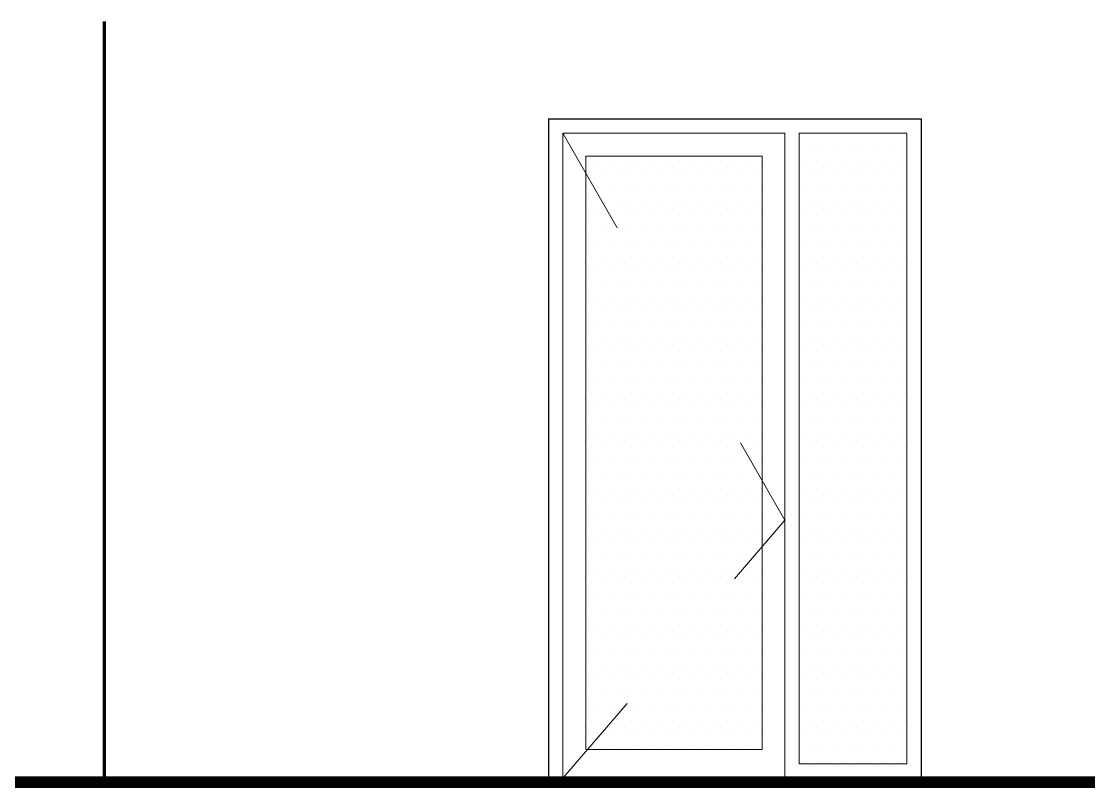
# Model space of a CAD drawing. Header units: millimetres. Extents: x 2016.56 to 2021.8, y 13721.83 to 13722.48.
# Drawn here: x 2020.1265 to 2020.201, y 13721.9243 to 13721.9777 of the extents above; entities that cross this region are included whole.
import ezdxf

# ---------------------------------------------------------------- set-up
doc = ezdxf.new("R2010")
doc.units = ezdxf.units.MM
doc.linetypes.add('HIDDEN', pattern=[0.375, 0.25, -0.125])
doc.layers.get('0').update_dxf_attribs({"lineweight": 20})
for name, color, linetype, lineweight in [('0.3', 150, 'Continuous', 30), ('0.7', 20, 'Continuous', 70), ('1.2', 120, 'Continuous', 120), ('DUVAR', 4, 'Continuous', 40), ('TEFRİŞ', 11, 'Continuous', 9)]:
    doc.layers.add(name, color=color, linetype=linetype, lineweight=lineweight)

msp = doc.modelspace()

# ---------------------------------------------------------------- linework, layer by layer
for p, q in [((2020.164315, 13721.969938), (2020.164315, 13721.924938)), ((2020.164315, 13721.969938), (2020.179815, 13721.969938)), ((2020.179815, 13721.969938), (2020.179815, 13721.924938)), ((2020.180815, 13721.969938), (2020.180815, 13721.925938)), ((2020.180815, 13721.969938), (2020.188315, 13721.969938)), ((2020.188315, 13721.969938), (2020.188315, 13721.925938)), ((2020.165915, 13721.968338), (2020.165915, 13721.926938)), ((2020.165915, 13721.968338), (2020.178215, 13721.968338)), ((2020.178215, 13721.968338), (2020.178215, 13721.926938)), ((2020.178215, 13721.926938), (2020.165915, 13721.926938)), ((2020.188315, 13721.925938), (2020.180815, 13721.925938))]:
    msp.add_line(p, q)
at = {"layer": '0.3'}
for p, q in [((2020.163315, 13721.970938), (2020.163315, 13721.924938)), ((2020.163315, 13721.970938), (2020.189315, 13721.970938)), ((2020.189315, 13721.970938), (2020.189315, 13721.924938))]:
    msp.add_line(p, q, dxfattribs=at)
at = {"layer": '0.7'}
msp.add_line((2020.132315, 13721.924938), (2020.132315, 13721.977738), dxfattribs=at)
at = {"layer": '1.2'}
for p, q in [((2020.379014, 13721.924938), (2019.854618, 13721.924938)), ((2020.379014, 13721.924838), (2019.854618, 13721.924838)), ((2020.379014, 13721.924738), (2019.854618, 13721.924738)), ((2020.379014, 13721.924638), (2019.854618, 13721.924638)), ((2020.379014, 13721.924538), (2019.854618, 13721.924538)), ((2020.379014, 13721.924438), (2019.854618, 13721.924438)), ((2020.379014, 13721.924338), (2019.854618, 13721.924338))]:
    msp.add_line(p, q, dxfattribs=at)
at = {"layer": 'DUVAR'}
for p, q in [((2020.181045, 13721.96993), (2020.181045, 13721.96993)), ((2020.181997, 13721.96993), (2020.181997, 13721.96993)), ((2020.18295, 13721.96993), (2020.18295, 13721.96993)), ((2020.183902, 13721.96993), (2020.183902, 13721.96993)), ((2020.184855, 13721.96993), (2020.184855, 13721.96993)), ((2020.185807, 13721.96993), (2020.185807, 13721.96993)), ((2020.18676, 13721.96993), (2020.18676, 13721.96993)), ((2020.187712, 13721.96993), (2020.187712, 13721.96993)), ((2020.181521, 13721.968977), (2020.181521, 13721.968977)), ((2020.182473, 13721.968977), (2020.182473, 13721.968977)), ((2020.183426, 13721.968977), (2020.183426, 13721.968977)), ((2020.184378, 13721.968977), (2020.184378, 13721.968977)), ((2020.185331, 13721.968977), (2020.185331, 13721.968977)), ((2020.186283, 13721.968977), (2020.186283, 13721.968977)), ((2020.187236, 13721.968977), (2020.187236, 13721.968977)), ((2020.188188, 13721.968977), (2020.188188, 13721.968977)), ((2020.166757, 13721.968025), (2020.166757, 13721.968025)), ((2020.16771, 13721.968025), (2020.16771, 13721.968025)), ((2020.168662, 13721.968025), (2020.168662, 13721.968025)), ((2020.169615, 13721.968025), (2020.169615, 13721.968025)), ((2020.170567, 13721.968025), (2020.170567, 13721.968025)), ((2020.17152, 13721.968025), (2020.17152, 13721.968025)), ((2020.172472, 13721.968025), (2020.172472, 13721.968025)), ((2020.173425, 13721.968025), (2020.173425, 13721.968025)), ((2020.174377, 13721.968025), (2020.174377, 13721.968025)), ((2020.17533, 13721.968025), (2020.17533, 13721.968025)), ((2020.176282, 13721.968025), (2020.176282, 13721.968025)), ((2020.177235, 13721.968025), (2020.177235, 13721.968025)), ((2020.178187, 13721.968025), (2020.178187, 13721.968025)), ((2020.181045, 13721.968025), (2020.181045, 13721.968025)), ((2020.181997, 13721.968025), (2020.181997, 13721.968025)), ((2020.18295, 13721.968025), (2020.18295, 13721.968025)), ((2020.183902, 13721.968025), (2020.183902, 13721.968025)), ((2020.184855, 13721.968025), (2020.184855, 13721.968025)), ((2020.185807, 13721.968025), (2020.185807, 13721.968025)), ((2020.18676, 13721.968025), (2020.18676, 13721.968025)), ((2020.187712, 13721.968025), (2020.187712, 13721.968025)), ((2020.166281, 13721.967072), (2020.166281, 13721.967072)), ((2020.167233, 13721.967072), (2020.167233, 13721.967072)), ((2020.168186, 13721.967072), (2020.168186, 13721.967072)), ((2020.169138, 13721.967072), (2020.169138, 13721.967072)), ((2020.170091, 13721.967072), (2020.170091, 13721.967072)), ((2020.171043, 13721.967072), (2020.171043, 13721.967072)), ((2020.171996, 13721.967072), (2020.171996, 13721.967072)), ((2020.172948, 13721.967072), (2020.172948, 13721.967072)), ((2020.173901, 13721.967072), (2020.173901, 13721.967072)), ((2020.174853, 13721.967072), (2020.174853, 13721.967072)), ((2020.175806, 13721.967072), (2020.175806, 13721.967072)), ((2020.176758, 13721.967072), (2020.176758, 13721.967072)), ((2020.177711, 13721.967072), (2020.177711, 13721.967072)), ((2020.181521, 13721.967072), (2020.181521, 13721.967072)), ((2020.182473, 13721.967072), (2020.182473, 13721.967072)), ((2020.183426, 13721.967072), (2020.183426, 13721.967072)), ((2020.184378, 13721.967072), (2020.184378, 13721.967072)), ((2020.185331, 13721.967072), (2020.185331, 13721.967072)), ((2020.186283, 13721.967072), (2020.186283, 13721.967072)), ((2020.187236, 13721.967072), (2020.187236, 13721.967072)), ((2020.188188, 13721.967072), (2020.188188, 13721.967072)), ((2020.166757, 13721.96612), (2020.166757, 13721.96612)), ((2020.16771, 13721.96612), (2020.16771, 13721.96612)), ((2020.168662, 13721.96612), (2020.168662, 13721.96612)), ((2020.169615, 13721.96612), (2020.169615, 13721.96612)), ((2020.170567, 13721.96612), (2020.170567, 13721.96612)), ((2020.17152, 13721.96612), (2020.17152, 13721.96612)), ((2020.172472, 13721.96612), (2020.172472, 13721.96612)), ((2020.173425, 13721.96612), (2020.173425, 13721.96612)), ((2020.174377, 13721.96612), (2020.174377, 13721.96612)), ((2020.17533, 13721.96612), (2020.17533, 13721.96612)), ((2020.176282, 13721.96612), (2020.176282, 13721.96612)), ((2020.177235, 13721.96612), (2020.177235, 13721.96612)), ((2020.178187, 13721.96612), (2020.178187, 13721.96612)), ((2020.181045, 13721.96612), (2020.181045, 13721.96612)), ((2020.181997, 13721.96612), (2020.181997, 13721.96612)), ((2020.18295, 13721.96612), (2020.18295, 13721.96612)), ((2020.183902, 13721.96612), (2020.183902, 13721.96612)), ((2020.184855, 13721.96612), (2020.184855, 13721.96612)), ((2020.185807, 13721.96612), (2020.185807, 13721.96612)), ((2020.18676, 13721.96612), (2020.18676, 13721.96612)), ((2020.187712, 13721.96612), (2020.187712, 13721.96612)), ((2020.166281, 13721.965167), (2020.166281, 13721.965167)), ((2020.167233, 13721.965167), (2020.167233, 13721.965167)), ((2020.168186, 13721.965167), (2020.168186, 13721.965167)), ((2020.169138, 13721.965167), (2020.169138, 13721.965167)), ((2020.170091, 13721.965167), (2020.170091, 13721.965167)), ((2020.171043, 13721.965167), (2020.171043, 13721.965167)), ((2020.171996, 13721.965167), (2020.171996, 13721.965167)), ((2020.172948, 13721.965167), (2020.172948, 13721.965167)), ((2020.173901, 13721.965167), (2020.173901, 13721.965167)), ((2020.174853, 13721.965167), (2020.174853, 13721.965167)), ((2020.175806, 13721.965167), (2020.175806, 13721.965167)), ((2020.176758, 13721.965167), (2020.176758, 13721.965167)), ((2020.177711, 13721.965167), (2020.177711, 13721.965167)), ((2020.181521, 13721.965167), (2020.181521, 13721.965167)), ((2020.182473, 13721.965167), (2020.182473, 13721.965167)), ((2020.183426, 13721.965167), (2020.183426, 13721.965167)), ((2020.184378, 13721.965167), (2020.184378, 13721.965167)), ((2020.185331, 13721.965167), (2020.185331, 13721.965167)), ((2020.186283, 13721.965167), (2020.186283, 13721.965167)), ((2020.187236, 13721.965167), (2020.187236, 13721.965167)), ((2020.188188, 13721.965167), (2020.188188, 13721.965167)), ((2020.166757, 13721.964215), (2020.166757, 13721.964215)), ((2020.16771, 13721.964215), (2020.16771, 13721.964215)), ((2020.168662, 13721.964215), (2020.168662, 13721.964215)), ((2020.169615, 13721.964215), (2020.169615, 13721.964215)), ((2020.170567, 13721.964215), (2020.170567, 13721.964215)), ((2020.17152, 13721.964215), (2020.17152, 13721.964215)), ((2020.172472, 13721.964215), (2020.172472, 13721.964215)), ((2020.173425, 13721.964215), (2020.173425, 13721.964215)), ((2020.174377, 13721.964215), (2020.174377, 13721.964215)), ((2020.17533, 13721.964215), (2020.17533, 13721.964215)), ((2020.176282, 13721.964215), (2020.176282, 13721.964215)), ((2020.177235, 13721.964215), (2020.177235, 13721.964215)), ((2020.178187, 13721.964215), (2020.178187, 13721.964215)), ((2020.181045, 13721.964215), (2020.181045, 13721.964215)), ((2020.181997, 13721.964215), (2020.181997, 13721.964215)), ((2020.18295, 13721.964215), (2020.18295, 13721.964215)), ((2020.183902, 13721.964215), (2020.183902, 13721.964215)), ((2020.184855, 13721.964215), (2020.184855, 13721.964215)), ((2020.185807, 13721.964215), (2020.185807, 13721.964215)), ((2020.18676, 13721.964215), (2020.18676, 13721.964215)), ((2020.187712, 13721.964215), (2020.187712, 13721.964215)), ((2020.166281, 13721.963262), (2020.166281, 13721.963262)), ((2020.167233, 13721.963262), (2020.167233, 13721.963262)), ((2020.168186, 13721.963262), (2020.168186, 13721.963262)), ((2020.169138, 13721.963262), (2020.169138, 13721.963262)), ((2020.170091, 13721.963262), (2020.170091, 13721.963262)), ((2020.171043, 13721.963262), (2020.171043, 13721.963262)), ((2020.171996, 13721.963262), (2020.171996, 13721.963262)), ((2020.172948, 13721.963262), (2020.172948, 13721.963262)), ((2020.173901, 13721.963262), (2020.173901, 13721.963262)), ((2020.174853, 13721.963262), (2020.174853, 13721.963262)), ((2020.175806, 13721.963262), (2020.175806, 13721.963262)), ((2020.176758, 13721.963262), (2020.176758, 13721.963262)), ((2020.177711, 13721.963262), (2020.177711, 13721.963262)), ((2020.181521, 13721.963262), (2020.181521, 13721.963262)), ((2020.182473, 13721.963262), (2020.182473, 13721.963262)), ((2020.183426, 13721.963262), (2020.183426, 13721.963262)), ((2020.184378, 13721.963262), (2020.184378, 13721.963262)), ((2020.185331, 13721.963262), (2020.185331, 13721.963262)), ((2020.186283, 13721.963262), (2020.186283, 13721.963262)), ((2020.187236, 13721.963262), (2020.187236, 13721.963262)), ((2020.188188, 13721.963262), (2020.188188, 13721.963262)), ((2020.166757, 13721.96231), (2020.166757, 13721.96231)), ((2020.16771, 13721.96231), (2020.16771, 13721.96231)), ((2020.168662, 13721.96231), (2020.168662, 13721.96231)), ((2020.169615, 13721.96231), (2020.169615, 13721.96231)), ((2020.170567, 13721.96231), (2020.170567, 13721.96231)), ((2020.17152, 13721.96231), (2020.17152, 13721.96231)), ((2020.172472, 13721.96231), (2020.172472, 13721.96231)), ((2020.173425, 13721.96231), (2020.173425, 13721.96231)), ((2020.174377, 13721.96231), (2020.174377, 13721.96231)), ((2020.17533, 13721.96231), (2020.17533, 13721.96231)), ((2020.176282, 13721.96231), (2020.176282, 13721.96231)), ((2020.177235, 13721.96231), (2020.177235, 13721.96231)), ((2020.178187, 13721.96231), (2020.178187, 13721.96231)), ((2020.181045, 13721.96231), (2020.181045, 13721.96231)), ((2020.181997, 13721.96231), (2020.181997, 13721.96231)), ((2020.18295, 13721.96231), (2020.18295, 13721.96231)), ((2020.183902, 13721.96231), (2020.183902, 13721.96231)), ((2020.184855, 13721.96231), (2020.184855, 13721.96231)), ((2020.185807, 13721.96231), (2020.185807, 13721.96231)), ((2020.18676, 13721.96231), (2020.18676, 13721.96231)), ((2020.187712, 13721.96231), (2020.187712, 13721.96231)), ((2020.166281, 13721.961357), (2020.166281, 13721.961357)), ((2020.167233, 13721.961357), (2020.167233, 13721.961357)), ((2020.168186, 13721.961357), (2020.168186, 13721.961357)), ((2020.169138, 13721.961357), (2020.169138, 13721.961357)), ((2020.170091, 13721.961357), (2020.170091, 13721.961357)), ((2020.171043, 13721.961357), (2020.171043, 13721.961357)), ((2020.171996, 13721.961357), (2020.171996, 13721.961357)), ((2020.172948, 13721.961357), (2020.172948, 13721.961357)), ((2020.173901, 13721.961357), (2020.173901, 13721.961357)), ((2020.174853, 13721.961357), (2020.174853, 13721.961357)), ((2020.175806, 13721.961357), (2020.175806, 13721.961357)), ((2020.176758, 13721.961357), (2020.176758, 13721.961357)), ((2020.177711, 13721.961357), (2020.177711, 13721.961357)), ((2020.181521, 13721.961357), (2020.181521, 13721.961357)), ((2020.182473, 13721.961357), (2020.182473, 13721.961357)), ((2020.183426, 13721.961357), (2020.183426, 13721.961357)), ((2020.184378, 13721.961357), (2020.184378, 13721.961357)), ((2020.185331, 13721.961357), (2020.185331, 13721.961357)), ((2020.186283, 13721.961357), (2020.186283, 13721.961357)), ((2020.187236, 13721.961357), (2020.187236, 13721.961357)), ((2020.188188, 13721.961357), (2020.188188, 13721.961357)), ((2020.166757, 13721.960405), (2020.166757, 13721.960405)), ((2020.16771, 13721.960405), (2020.16771, 13721.960405)), ((2020.168662, 13721.960405), (2020.168662, 13721.960405)), ((2020.169615, 13721.960405), (2020.169615, 13721.960405)), ((2020.170567, 13721.960405), (2020.170567, 13721.960405)), ((2020.17152, 13721.960405), (2020.17152, 13721.960405)), ((2020.172472, 13721.960405), (2020.172472, 13721.960405)), ((2020.173425, 13721.960405), (2020.173425, 13721.960405)), ((2020.174377, 13721.960405), (2020.174377, 13721.960405)), ((2020.17533, 13721.960405), (2020.17533, 13721.960405)), ((2020.176282, 13721.960405), (2020.176282, 13721.960405)), ((2020.177235, 13721.960405), (2020.177235, 13721.960405)), ((2020.178187, 13721.960405), (2020.178187, 13721.960405)), ((2020.181045, 13721.960405), (2020.181045, 13721.960405)), ((2020.181997, 13721.960405), (2020.181997, 13721.960405)), ((2020.18295, 13721.960405), (2020.18295, 13721.960405)), ((2020.183902, 13721.960405), (2020.183902, 13721.960405)), ((2020.184855, 13721.960405), (2020.184855, 13721.960405)), ((2020.185807, 13721.960405), (2020.185807, 13721.960405)), ((2020.18676, 13721.960405), (2020.18676, 13721.960405)), ((2020.187712, 13721.960405), (2020.187712, 13721.960405)), ((2020.166281, 13721.959452), (2020.166281, 13721.959452)), ((2020.167233, 13721.959452), (2020.167233, 13721.959452)), ((2020.168186, 13721.959452), (2020.168186, 13721.959452)), ((2020.169138, 13721.959452), (2020.169138, 13721.959452)), ((2020.170091, 13721.959452), (2020.170091, 13721.959452)), ((2020.171043, 13721.959452), (2020.171043, 13721.959452)), ((2020.171996, 13721.959452), (2020.171996, 13721.959452)), ((2020.172948, 13721.959452), (2020.172948, 13721.959452)), ((2020.173901, 13721.959452), (2020.173901, 13721.959452)), ((2020.174853, 13721.959452), (2020.174853, 13721.959452)), ((2020.175806, 13721.959452), (2020.175806, 13721.959452)), ((2020.176758, 13721.959452), (2020.176758, 13721.959452)), ((2020.177711, 13721.959452), (2020.177711, 13721.959452)), ((2020.181521, 13721.959452), (2020.181521, 13721.959452)), ((2020.182473, 13721.959452), (2020.182473, 13721.959452)), ((2020.183426, 13721.959452), (2020.183426, 13721.959452)), ((2020.184378, 13721.959452), (2020.184378, 13721.959452)), ((2020.185331, 13721.959452), (2020.185331, 13721.959452)), ((2020.186283, 13721.959452), (2020.186283, 13721.959452)), ((2020.187236, 13721.959452), (2020.187236, 13721.959452)), ((2020.188188, 13721.959452), (2020.188188, 13721.959452)), ((2020.166757, 13721.9585), (2020.166757, 13721.9585)), ((2020.16771, 13721.9585), (2020.16771, 13721.9585)), ((2020.168662, 13721.9585), (2020.168662, 13721.9585)), ((2020.169615, 13721.9585), (2020.169615, 13721.9585)), ((2020.170567, 13721.9585), (2020.170567, 13721.9585)), ((2020.17152, 13721.9585), (2020.17152, 13721.9585)), ((2020.172472, 13721.9585), (2020.172472, 13721.9585)), ((2020.173425, 13721.9585), (2020.173425, 13721.9585)), ((2020.174377, 13721.9585), (2020.174377, 13721.9585)), ((2020.17533, 13721.9585), (2020.17533, 13721.9585)), ((2020.176282, 13721.9585), (2020.176282, 13721.9585)), ((2020.177235, 13721.9585), (2020.177235, 13721.9585)), ((2020.178187, 13721.9585), (2020.178187, 13721.9585)), ((2020.181045, 13721.9585), (2020.181045, 13721.9585)), ((2020.181997, 13721.9585), (2020.181997, 13721.9585)), ((2020.18295, 13721.9585), (2020.18295, 13721.9585)), ((2020.183902, 13721.9585), (2020.183902, 13721.9585)), ((2020.184855, 13721.9585), (2020.184855, 13721.9585)), ((2020.185807, 13721.9585), (2020.185807, 13721.9585)), ((2020.18676, 13721.9585), (2020.18676, 13721.9585)), ((2020.187712, 13721.9585), (2020.187712, 13721.9585)), ((2020.166281, 13721.957547), (2020.166281, 13721.957547)), ((2020.167233, 13721.957547), (2020.167233, 13721.957547)), ((2020.168186, 13721.957547), (2020.168186, 13721.957547)), ((2020.169138, 13721.957547), (2020.169138, 13721.957547)), ((2020.170091, 13721.957547), (2020.170091, 13721.957547)), ((2020.171043, 13721.957547), (2020.171043, 13721.957547)), ((2020.171996, 13721.957547), (2020.171996, 13721.957547)), ((2020.172948, 13721.957547), (2020.172948, 13721.957547)), ((2020.173901, 13721.957547), (2020.173901, 13721.957547)), ((2020.174853, 13721.957547), (2020.174853, 13721.957547)), ((2020.175806, 13721.957547), (2020.175806, 13721.957547)), ((2020.176758, 13721.957547), (2020.176758, 13721.957547)), ((2020.177711, 13721.957547), (2020.177711, 13721.957547)), ((2020.181521, 13721.957547), (2020.181521, 13721.957547)), ((2020.182473, 13721.957547), (2020.182473, 13721.957547)), ((2020.183426, 13721.957547), (2020.183426, 13721.957547)), ((2020.184378, 13721.957547), (2020.184378, 13721.957547)), ((2020.185331, 13721.957547), (2020.185331, 13721.957547)), ((2020.186283, 13721.957547), (2020.186283, 13721.957547)), ((2020.187236, 13721.957547), (2020.187236, 13721.957547)), ((2020.188188, 13721.957547), (2020.188188, 13721.957547)), ((2020.166757, 13721.956595), (2020.166757, 13721.956595)), ((2020.16771, 13721.956595), (2020.16771, 13721.956595)), ((2020.168662, 13721.956595), (2020.168662, 13721.956595)), ((2020.169615, 13721.956595), (2020.169615, 13721.956595)), ((2020.170567, 13721.956595), (2020.170567, 13721.956595)), ((2020.17152, 13721.956595), (2020.17152, 13721.956595)), ((2020.172472, 13721.956595), (2020.172472, 13721.956595)), ((2020.173425, 13721.956595), (2020.173425, 13721.956595)), ((2020.174377, 13721.956595), (2020.174377, 13721.956595)), ((2020.17533, 13721.956595), (2020.17533, 13721.956595)), ((2020.176282, 13721.956595), (2020.176282, 13721.956595)), ((2020.177235, 13721.956595), (2020.177235, 13721.956595)), ((2020.178187, 13721.956595), (2020.178187, 13721.956595)), ((2020.181045, 13721.956595), (2020.181045, 13721.956595)), ((2020.181997, 13721.956595), (2020.181997, 13721.956595)), ((2020.18295, 13721.956595), (2020.18295, 13721.956595)), ((2020.183902, 13721.956595), (2020.183902, 13721.956595)), ((2020.184855, 13721.956595), (2020.184855, 13721.956595)), ((2020.185807, 13721.956595), (2020.185807, 13721.956595)), ((2020.18676, 13721.956595), (2020.18676, 13721.956595)), ((2020.187712, 13721.956595), (2020.187712, 13721.956595)), ((2020.166281, 13721.955642), (2020.166281, 13721.955642)), ((2020.167233, 13721.955642), (2020.167233, 13721.955642)), ((2020.168186, 13721.955642), (2020.168186, 13721.955642)), ((2020.169138, 13721.955642), (2020.169138, 13721.955642)), ((2020.170091, 13721.955642), (2020.170091, 13721.955642)), ((2020.171043, 13721.955642), (2020.171043, 13721.955642)), ((2020.171996, 13721.955642), (2020.171996, 13721.955642)), ((2020.172948, 13721.955642), (2020.172948, 13721.955642)), ((2020.173901, 13721.955642), (2020.173901, 13721.955642)), ((2020.174853, 13721.955642), (2020.174853, 13721.955642)), ((2020.175806, 13721.955642), (2020.175806, 13721.955642)), ((2020.176758, 13721.955642), (2020.176758, 13721.955642)), ((2020.177711, 13721.955642), (2020.177711, 13721.955642)), ((2020.181521, 13721.955642), (2020.181521, 13721.955642)), ((2020.182473, 13721.955642), (2020.182473, 13721.955642)), ((2020.183426, 13721.955642), (2020.183426, 13721.955642)), ((2020.184378, 13721.955642), (2020.184378, 13721.955642)), ((2020.185331, 13721.955642), (2020.185331, 13721.955642)), ((2020.186283, 13721.955642), (2020.186283, 13721.955642)), ((2020.187236, 13721.955642), (2020.187236, 13721.955642)), ((2020.188188, 13721.955642), (2020.188188, 13721.955642)), ((2020.166757, 13721.95469), (2020.166757, 13721.95469)), ((2020.16771, 13721.95469), (2020.16771, 13721.95469)), ((2020.168662, 13721.95469), (2020.168662, 13721.95469)), ((2020.169615, 13721.95469), (2020.169615, 13721.95469)), ((2020.170567, 13721.95469), (2020.170567, 13721.95469)), ((2020.17152, 13721.95469), (2020.17152, 13721.95469)), ((2020.172472, 13721.95469), (2020.172472, 13721.95469)), ((2020.173425, 13721.95469), (2020.173425, 13721.95469)), ((2020.174377, 13721.95469), (2020.174377, 13721.95469)), ((2020.17533, 13721.95469), (2020.17533, 13721.95469)), ((2020.176282, 13721.95469), (2020.176282, 13721.95469)), ((2020.177235, 13721.95469), (2020.177235, 13721.95469)), ((2020.178187, 13721.95469), (2020.178187, 13721.95469)), ((2020.181045, 13721.95469), (2020.181045, 13721.95469)), ((2020.181997, 13721.95469), (2020.181997, 13721.95469)), ((2020.18295, 13721.95469), (2020.18295, 13721.95469)), ((2020.183902, 13721.95469), (2020.183902, 13721.95469)), ((2020.184855, 13721.95469), (2020.184855, 13721.95469)), ((2020.185807, 13721.95469), (2020.185807, 13721.95469)), ((2020.18676, 13721.95469), (2020.18676, 13721.95469)), ((2020.187712, 13721.95469), (2020.187712, 13721.95469)), ((2020.166281, 13721.953737), (2020.166281, 13721.953737)), ((2020.167233, 13721.953737), (2020.167233, 13721.953737)), ((2020.168186, 13721.953737), (2020.168186, 13721.953737)), ((2020.169138, 13721.953737), (2020.169138, 13721.953737)), ((2020.170091, 13721.953737), (2020.170091, 13721.953737)), ((2020.171043, 13721.953737), (2020.171043, 13721.953737)), ((2020.171996, 13721.953737), (2020.171996, 13721.953737)), ((2020.172948, 13721.953737), (2020.172948, 13721.953737)), ((2020.173901, 13721.953737), (2020.173901, 13721.953737)), ((2020.174853, 13721.953737), (2020.174853, 13721.953737)), ((2020.175806, 13721.953737), (2020.175806, 13721.953737)), ((2020.176758, 13721.953737), (2020.176758, 13721.953737)), ((2020.177711, 13721.953737), (2020.177711, 13721.953737)), ((2020.181521, 13721.953737), (2020.181521, 13721.953737)), ((2020.182473, 13721.953737), (2020.182473, 13721.953737)), ((2020.183426, 13721.953737), (2020.183426, 13721.953737)), ((2020.184378, 13721.953737), (2020.184378, 13721.953737)), ((2020.185331, 13721.953737), (2020.185331, 13721.953737)), ((2020.186283, 13721.953737), (2020.186283, 13721.953737)), ((2020.187236, 13721.953737), (2020.187236, 13721.953737)), ((2020.188188, 13721.953737), (2020.188188, 13721.953737)), ((2020.166757, 13721.952785), (2020.166757, 13721.952785)), ((2020.16771, 13721.952785), (2020.16771, 13721.952785)), ((2020.168662, 13721.952785), (2020.168662, 13721.952785)), ((2020.169615, 13721.952785), (2020.169615, 13721.952785)), ((2020.170567, 13721.952785), (2020.170567, 13721.952785)), ((2020.17152, 13721.952785), (2020.17152, 13721.952785)), ((2020.172472, 13721.952785), (2020.172472, 13721.952785)), ((2020.173425, 13721.952785), (2020.173425, 13721.952785)), ((2020.174377, 13721.952785), (2020.174377, 13721.952785)), ((2020.17533, 13721.952785), (2020.17533, 13721.952785)), ((2020.176282, 13721.952785), (2020.176282, 13721.952785)), ((2020.177235, 13721.952785), (2020.177235, 13721.952785)), ((2020.178187, 13721.952785), (2020.178187, 13721.952785)), ((2020.181045, 13721.952785), (2020.181045, 13721.952785)), ((2020.181997, 13721.952785), (2020.181997, 13721.952785)), ((2020.18295, 13721.952785), (2020.18295, 13721.952785)), ((2020.183902, 13721.952785), (2020.183902, 13721.952785)), ((2020.184855, 13721.952785), (2020.184855, 13721.952785)), ((2020.185807, 13721.952785), (2020.185807, 13721.952785)), ((2020.18676, 13721.952785), (2020.18676, 13721.952785)), ((2020.187712, 13721.952785), (2020.187712, 13721.952785)), ((2020.166281, 13721.951832), (2020.166281, 13721.951832)), ((2020.167233, 13721.951832), (2020.167233, 13721.951832)), ((2020.168186, 13721.951832), (2020.168186, 13721.951832)), ((2020.169138, 13721.951832), (2020.169138, 13721.951832)), ((2020.170091, 13721.951832), (2020.170091, 13721.951832)), ((2020.171043, 13721.951832), (2020.171043, 13721.951832)), ((2020.171996, 13721.951832), (2020.171996, 13721.951832)), ((2020.172948, 13721.951832), (2020.172948, 13721.951832)), ((2020.173901, 13721.951832), (2020.173901, 13721.951832)), ((2020.174853, 13721.951832), (2020.174853, 13721.951832)), ((2020.175806, 13721.951832), (2020.175806, 13721.951832)), ((2020.176758, 13721.951832), (2020.176758, 13721.951832)), ((2020.177711, 13721.951832), (2020.177711, 13721.951832)), ((2020.181521, 13721.951832), (2020.181521, 13721.951832)), ((2020.182473, 13721.951832), (2020.182473, 13721.951832)), ((2020.183426, 13721.951832), (2020.183426, 13721.951832)), ((2020.184378, 13721.951832), (2020.184378, 13721.951832)), ((2020.185331, 13721.951832), (2020.185331, 13721.951832)), ((2020.186283, 13721.951832), (2020.186283, 13721.951832)), ((2020.187236, 13721.951832), (2020.187236, 13721.951832)), ((2020.188188, 13721.951832), (2020.188188, 13721.951832)), ((2020.166757, 13721.95088), (2020.166757, 13721.95088)), ((2020.16771, 13721.95088), (2020.16771, 13721.95088)), ((2020.168662, 13721.95088), (2020.168662, 13721.95088)), ((2020.169615, 13721.95088), (2020.169615, 13721.95088)), ((2020.170567, 13721.95088), (2020.170567, 13721.95088)), ((2020.17152, 13721.95088), (2020.17152, 13721.95088)), ((2020.172472, 13721.95088), (2020.172472, 13721.95088)), ((2020.173425, 13721.95088), (2020.173425, 13721.95088)), ((2020.174377, 13721.95088), (2020.174377, 13721.95088)), ((2020.17533, 13721.95088), (2020.17533, 13721.95088)), ((2020.176282, 13721.95088), (2020.176282, 13721.95088)), ((2020.177235, 13721.95088), (2020.177235, 13721.95088)), ((2020.178187, 13721.95088), (2020.178187, 13721.95088)), ((2020.181045, 13721.95088), (2020.181045, 13721.95088)), ((2020.181997, 13721.95088), (2020.181997, 13721.95088)), ((2020.18295, 13721.95088), (2020.18295, 13721.95088)), ((2020.183902, 13721.95088), (2020.183902, 13721.95088)), ((2020.184855, 13721.95088), (2020.184855, 13721.95088)), ((2020.185807, 13721.95088), (2020.185807, 13721.95088)), ((2020.18676, 13721.95088), (2020.18676, 13721.95088)), ((2020.187712, 13721.95088), (2020.187712, 13721.95088)), ((2020.166281, 13721.949927), (2020.166281, 13721.949927)), ((2020.167233, 13721.949927), (2020.167233, 13721.949927)), ((2020.168186, 13721.949927), (2020.168186, 13721.949927)), ((2020.169138, 13721.949927), (2020.169138, 13721.949927)), ((2020.170091, 13721.949927), (2020.170091, 13721.949927)), ((2020.171043, 13721.949927), (2020.171043, 13721.949927)), ((2020.171996, 13721.949927), (2020.171996, 13721.949927)), ((2020.172948, 13721.949927), (2020.172948, 13721.949927)), ((2020.173901, 13721.949927), (2020.173901, 13721.949927)), ((2020.174853, 13721.949927), (2020.174853, 13721.949927)), ((2020.175806, 13721.949927), (2020.175806, 13721.949927)), ((2020.176758, 13721.949927), (2020.176758, 13721.949927)), ((2020.177711, 13721.949927), (2020.177711, 13721.949927)), ((2020.181521, 13721.949927), (2020.181521, 13721.949927)), ((2020.182473, 13721.949927), (2020.182473, 13721.949927)), ((2020.183426, 13721.949927), (2020.183426, 13721.949927)), ((2020.184378, 13721.949927), (2020.184378, 13721.949927)), ((2020.185331, 13721.949927), (2020.185331, 13721.949927)), ((2020.186283, 13721.949927), (2020.186283, 13721.949927)), ((2020.187236, 13721.949927), (2020.187236, 13721.949927)), ((2020.188188, 13721.949927), (2020.188188, 13721.949927)), ((2020.166757, 13721.948975), (2020.166757, 13721.948975)), ((2020.16771, 13721.948975), (2020.16771, 13721.948975)), ((2020.168662, 13721.948975), (2020.168662, 13721.948975)), ((2020.169615, 13721.948975), (2020.169615, 13721.948975)), ((2020.170567, 13721.948975), (2020.170567, 13721.948975)), ((2020.17152, 13721.948975), (2020.17152, 13721.948975)), ((2020.172472, 13721.948975), (2020.172472, 13721.948975)), ((2020.173425, 13721.948975), (2020.173425, 13721.948975)), ((2020.174377, 13721.948975), (2020.174377, 13721.948975)), ((2020.17533, 13721.948975), (2020.17533, 13721.948975)), ((2020.176282, 13721.948975), (2020.176282, 13721.948975)), ((2020.177235, 13721.948975), (2020.177235, 13721.948975)), ((2020.178187, 13721.948975), (2020.178187, 13721.948975)), ((2020.181045, 13721.948975), (2020.181045, 13721.948975)), ((2020.181997, 13721.948975), (2020.181997, 13721.948975)), ((2020.18295, 13721.948975), (2020.18295, 13721.948975)), ((2020.183902, 13721.948975), (2020.183902, 13721.948975)), ((2020.184855, 13721.948975), (2020.184855, 13721.948975)), ((2020.185807, 13721.948975), (2020.185807, 13721.948975)), ((2020.18676, 13721.948975), (2020.18676, 13721.948975)), ((2020.187712, 13721.948975), (2020.187712, 13721.948975)), ((2020.166281, 13721.948022), (2020.166281, 13721.948022)), ((2020.167233, 13721.948022), (2020.167233, 13721.948022)), ((2020.168186, 13721.948022), (2020.168186, 13721.948022)), ((2020.169138, 13721.948022), (2020.169138, 13721.948022)), ((2020.170091, 13721.948022), (2020.170091, 13721.948022)), ((2020.171043, 13721.948022), (2020.171043, 13721.948022)), ((2020.171996, 13721.948022), (2020.171996, 13721.948022)), ((2020.172948, 13721.948022), (2020.172948, 13721.948022)), ((2020.173901, 13721.948022), (2020.173901, 13721.948022)), ((2020.174853, 13721.948022), (2020.174853, 13721.948022)), ((2020.175806, 13721.948022), (2020.175806, 13721.948022)), ((2020.176758, 13721.948022), (2020.176758, 13721.948022)), ((2020.177711, 13721.948022), (2020.177711, 13721.948022)), ((2020.181521, 13721.948022), (2020.181521, 13721.948022)), ((2020.182473, 13721.948022), (2020.182473, 13721.948022)), ((2020.183426, 13721.948022), (2020.183426, 13721.948022)), ((2020.184378, 13721.948022), (2020.184378, 13721.948022)), ((2020.185331, 13721.948022), (2020.185331, 13721.948022)), ((2020.186283, 13721.948022), (2020.186283, 13721.948022)), ((2020.187236, 13721.948022), (2020.187236, 13721.948022)), ((2020.188188, 13721.948022), (2020.188188, 13721.948022)), ((2020.166757, 13721.94707), (2020.166757, 13721.94707)), ((2020.16771, 13721.94707), (2020.16771, 13721.94707)), ((2020.168662, 13721.94707), (2020.168662, 13721.94707)), ((2020.169615, 13721.94707), (2020.169615, 13721.94707)), ((2020.170567, 13721.94707), (2020.170567, 13721.94707)), ((2020.17152, 13721.94707), (2020.17152, 13721.94707)), ((2020.172472, 13721.94707), (2020.172472, 13721.94707)), ((2020.173425, 13721.94707), (2020.173425, 13721.94707)), ((2020.174377, 13721.94707), (2020.174377, 13721.94707)), ((2020.17533, 13721.94707), (2020.17533, 13721.94707)), ((2020.176282, 13721.94707), (2020.176282, 13721.94707)), ((2020.177235, 13721.94707), (2020.177235, 13721.94707)), ((2020.178187, 13721.94707), (2020.178187, 13721.94707)), ((2020.181045, 13721.94707), (2020.181045, 13721.94707)), ((2020.181997, 13721.94707), (2020.181997, 13721.94707)), ((2020.18295, 13721.94707), (2020.18295, 13721.94707)), ((2020.183902, 13721.94707), (2020.183902, 13721.94707)), ((2020.184855, 13721.94707), (2020.184855, 13721.94707)), ((2020.185807, 13721.94707), (2020.185807, 13721.94707)), ((2020.18676, 13721.94707), (2020.18676, 13721.94707)), ((2020.187712, 13721.94707), (2020.187712, 13721.94707)), ((2020.166281, 13721.946117), (2020.166281, 13721.946117)), ((2020.167233, 13721.946117), (2020.167233, 13721.946117)), ((2020.168186, 13721.946117), (2020.168186, 13721.946117)), ((2020.169138, 13721.946117), (2020.169138, 13721.946117)), ((2020.170091, 13721.946117), (2020.170091, 13721.946117)), ((2020.171043, 13721.946117), (2020.171043, 13721.946117)), ((2020.171996, 13721.946117), (2020.171996, 13721.946117)), ((2020.172948, 13721.946117), (2020.172948, 13721.946117)), ((2020.173901, 13721.946117), (2020.173901, 13721.946117)), ((2020.174853, 13721.946117), (2020.174853, 13721.946117)), ((2020.175806, 13721.946117), (2020.175806, 13721.946117)), ((2020.176758, 13721.946117), (2020.176758, 13721.946117)), ((2020.177711, 13721.946117), (2020.177711, 13721.946117)), ((2020.181521, 13721.946117), (2020.181521, 13721.946117)), ((2020.182473, 13721.946117), (2020.182473, 13721.946117)), ((2020.183426, 13721.946117), (2020.183426, 13721.946117)), ((2020.184378, 13721.946117), (2020.184378, 13721.946117)), ((2020.185331, 13721.946117), (2020.185331, 13721.946117)), ((2020.186283, 13721.946117), (2020.186283, 13721.946117)), ((2020.187236, 13721.946117), (2020.187236, 13721.946117)), ((2020.188188, 13721.946117), (2020.188188, 13721.946117)), ((2020.166757, 13721.945165), (2020.166757, 13721.945165)), ((2020.16771, 13721.945165), (2020.16771, 13721.945165)), ((2020.168662, 13721.945165), (2020.168662, 13721.945165)), ((2020.169615, 13721.945165), (2020.169615, 13721.945165)), ((2020.170567, 13721.945165), (2020.170567, 13721.945165)), ((2020.17152, 13721.945165), (2020.17152, 13721.945165)), ((2020.172472, 13721.945165), (2020.172472, 13721.945165)), ((2020.173425, 13721.945165), (2020.173425, 13721.945165)), ((2020.174377, 13721.945165), (2020.174377, 13721.945165)), ((2020.17533, 13721.945165), (2020.17533, 13721.945165)), ((2020.176282, 13721.945165), (2020.176282, 13721.945165)), ((2020.177235, 13721.945165), (2020.177235, 13721.945165)), ((2020.178187, 13721.945165), (2020.178187, 13721.945165)), ((2020.181045, 13721.945165), (2020.181045, 13721.945165)), ((2020.181997, 13721.945165), (2020.181997, 13721.945165)), ((2020.18295, 13721.945165), (2020.18295, 13721.945165)), ((2020.183902, 13721.945165), (2020.183902, 13721.945165)), ((2020.184855, 13721.945165), (2020.184855, 13721.945165)), ((2020.185807, 13721.945165), (2020.185807, 13721.945165)), ((2020.18676, 13721.945165), (2020.18676, 13721.945165)), ((2020.187712, 13721.945165), (2020.187712, 13721.945165)), ((2020.166281, 13721.944212), (2020.166281, 13721.944212)), ((2020.167233, 13721.944212), (2020.167233, 13721.944212)), ((2020.168186, 13721.944212), (2020.168186, 13721.944212)), ((2020.169138, 13721.944212), (2020.169138, 13721.944212)), ((2020.170091, 13721.944212), (2020.170091, 13721.944212)), ((2020.171043, 13721.944212), (2020.171043, 13721.944212)), ((2020.171996, 13721.944212), (2020.171996, 13721.944212)), ((2020.172948, 13721.944212), (2020.172948, 13721.944212)), ((2020.173901, 13721.944212), (2020.173901, 13721.944212)), ((2020.174853, 13721.944212), (2020.174853, 13721.944212)), ((2020.175806, 13721.944212), (2020.175806, 13721.944212)), ((2020.176758, 13721.944212), (2020.176758, 13721.944212)), ((2020.177711, 13721.944212), (2020.177711, 13721.944212)), ((2020.181521, 13721.944212), (2020.181521, 13721.944212)), ((2020.182473, 13721.944212), (2020.182473, 13721.944212)), ((2020.183426, 13721.944212), (2020.183426, 13721.944212)), ((2020.184378, 13721.944212), (2020.184378, 13721.944212)), ((2020.185331, 13721.944212), (2020.185331, 13721.944212)), ((2020.186283, 13721.944212), (2020.186283, 13721.944212)), ((2020.187236, 13721.944212), (2020.187236, 13721.944212)), ((2020.188188, 13721.944212), (2020.188188, 13721.944212)), ((2020.166757, 13721.94326), (2020.166757, 13721.94326)), ((2020.16771, 13721.94326), (2020.16771, 13721.94326)), ((2020.168662, 13721.94326), (2020.168662, 13721.94326)), ((2020.169615, 13721.94326), (2020.169615, 13721.94326)), ((2020.170567, 13721.94326), (2020.170567, 13721.94326)), ((2020.17152, 13721.94326), (2020.17152, 13721.94326)), ((2020.172472, 13721.94326), (2020.172472, 13721.94326)), ((2020.173425, 13721.94326), (2020.173425, 13721.94326)), ((2020.174377, 13721.94326), (2020.174377, 13721.94326)), ((2020.17533, 13721.94326), (2020.17533, 13721.94326)), ((2020.176282, 13721.94326), (2020.176282, 13721.94326)), ((2020.177235, 13721.94326), (2020.177235, 13721.94326)), ((2020.178187, 13721.94326), (2020.178187, 13721.94326)), ((2020.181045, 13721.94326), (2020.181045, 13721.94326)), ((2020.181997, 13721.94326), (2020.181997, 13721.94326)), ((2020.18295, 13721.94326), (2020.18295, 13721.94326)), ((2020.183902, 13721.94326), (2020.183902, 13721.94326)), ((2020.184855, 13721.94326), (2020.184855, 13721.94326)), ((2020.185807, 13721.94326), (2020.185807, 13721.94326)), ((2020.18676, 13721.94326), (2020.18676, 13721.94326)), ((2020.187712, 13721.94326), (2020.187712, 13721.94326)), ((2020.166281, 13721.942307), (2020.166281, 13721.942307)), ((2020.167233, 13721.942307), (2020.167233, 13721.942307)), ((2020.168186, 13721.942307), (2020.168186, 13721.942307)), ((2020.169138, 13721.942307), (2020.169138, 13721.942307)), ((2020.170091, 13721.942307), (2020.170091, 13721.942307)), ((2020.171043, 13721.942307), (2020.171043, 13721.942307)), ((2020.171996, 13721.942307), (2020.171996, 13721.942307)), ((2020.172948, 13721.942307), (2020.172948, 13721.942307)), ((2020.173901, 13721.942307), (2020.173901, 13721.942307)), ((2020.174853, 13721.942307), (2020.174853, 13721.942307)), ((2020.175806, 13721.942307), (2020.175806, 13721.942307)), ((2020.176758, 13721.942307), (2020.176758, 13721.942307)), ((2020.177711, 13721.942307), (2020.177711, 13721.942307)), ((2020.181521, 13721.942307), (2020.181521, 13721.942307)), ((2020.182473, 13721.942307), (2020.182473, 13721.942307)), ((2020.183426, 13721.942307), (2020.183426, 13721.942307)), ((2020.184378, 13721.942307), (2020.184378, 13721.942307)), ((2020.185331, 13721.942307), (2020.185331, 13721.942307)), ((2020.186283, 13721.942307), (2020.186283, 13721.942307)), ((2020.187236, 13721.942307), (2020.187236, 13721.942307)), ((2020.188188, 13721.942307), (2020.188188, 13721.942307)), ((2020.166757, 13721.941355), (2020.166757, 13721.941355)), ((2020.16771, 13721.941355), (2020.16771, 13721.941355)), ((2020.168662, 13721.941355), (2020.168662, 13721.941355)), ((2020.169615, 13721.941355), (2020.169615, 13721.941355)), ((2020.170567, 13721.941355), (2020.170567, 13721.941355)), ((2020.17152, 13721.941355), (2020.17152, 13721.941355)), ((2020.172472, 13721.941355), (2020.172472, 13721.941355)), ((2020.173425, 13721.941355), (2020.173425, 13721.941355)), ((2020.174377, 13721.941355), (2020.174377, 13721.941355)), ((2020.17533, 13721.941355), (2020.17533, 13721.941355)), ((2020.176282, 13721.941355), (2020.176282, 13721.941355)), ((2020.177235, 13721.941355), (2020.177235, 13721.941355)), ((2020.178187, 13721.941355), (2020.178187, 13721.941355)), ((2020.181045, 13721.941355), (2020.181045, 13721.941355)), ((2020.181997, 13721.941355), (2020.181997, 13721.941355)), ((2020.18295, 13721.941355), (2020.18295, 13721.941355)), ((2020.183902, 13721.941355), (2020.183902, 13721.941355)), ((2020.184855, 13721.941355), (2020.184855, 13721.941355)), ((2020.185807, 13721.941355), (2020.185807, 13721.941355)), ((2020.18676, 13721.941355), (2020.18676, 13721.941355)), ((2020.187712, 13721.941355), (2020.187712, 13721.941355)), ((2020.166281, 13721.940402), (2020.166281, 13721.940402)), ((2020.167233, 13721.940402), (2020.167233, 13721.940402)), ((2020.168186, 13721.940402), (2020.168186, 13721.940402)), ((2020.169138, 13721.940402), (2020.169138, 13721.940402)), ((2020.170091, 13721.940402), (2020.170091, 13721.940402)), ((2020.171043, 13721.940402), (2020.171043, 13721.940402)), ((2020.171996, 13721.940402), (2020.171996, 13721.940402)), ((2020.172948, 13721.940402), (2020.172948, 13721.940402)), ((2020.173901, 13721.940402), (2020.173901, 13721.940402)), ((2020.174853, 13721.940402), (2020.174853, 13721.940402)), ((2020.175806, 13721.940402), (2020.175806, 13721.940402)), ((2020.176758, 13721.940402), (2020.176758, 13721.940402)), ((2020.177711, 13721.940402), (2020.177711, 13721.940402)), ((2020.181521, 13721.940402), (2020.181521, 13721.940402)), ((2020.182473, 13721.940402), (2020.182473, 13721.940402)), ((2020.183426, 13721.940402), (2020.183426, 13721.940402)), ((2020.184378, 13721.940402), (2020.184378, 13721.940402)), ((2020.185331, 13721.940402), (2020.185331, 13721.940402)), ((2020.186283, 13721.940402), (2020.186283, 13721.940402)), ((2020.187236, 13721.940402), (2020.187236, 13721.940402)), ((2020.188188, 13721.940402), (2020.188188, 13721.940402)), ((2020.166757, 13721.93945), (2020.166757, 13721.93945)), ((2020.16771, 13721.93945), (2020.16771, 13721.93945)), ((2020.168662, 13721.93945), (2020.168662, 13721.93945)), ((2020.169615, 13721.93945), (2020.169615, 13721.93945)), ((2020.170567, 13721.93945), (2020.170567, 13721.93945)), ((2020.17152, 13721.93945), (2020.17152, 13721.93945)), ((2020.172472, 13721.93945), (2020.172472, 13721.93945)), ((2020.173425, 13721.93945), (2020.173425, 13721.93945)), ((2020.174377, 13721.93945), (2020.174377, 13721.93945)), ((2020.17533, 13721.93945), (2020.17533, 13721.93945)), ((2020.176282, 13721.93945), (2020.176282, 13721.93945)), ((2020.177235, 13721.93945), (2020.177235, 13721.93945)), ((2020.178187, 13721.93945), (2020.178187, 13721.93945)), ((2020.181045, 13721.93945), (2020.181045, 13721.93945)), ((2020.181997, 13721.93945), (2020.181997, 13721.93945)), ((2020.18295, 13721.93945), (2020.18295, 13721.93945)), ((2020.183902, 13721.93945), (2020.183902, 13721.93945)), ((2020.184855, 13721.93945), (2020.184855, 13721.93945)), ((2020.185807, 13721.93945), (2020.185807, 13721.93945)), ((2020.18676, 13721.93945), (2020.18676, 13721.93945)), ((2020.187712, 13721.93945), (2020.187712, 13721.93945)), ((2020.166281, 13721.938497), (2020.166281, 13721.938497)), ((2020.167233, 13721.938497), (2020.167233, 13721.938497)), ((2020.168186, 13721.938497), (2020.168186, 13721.938497)), ((2020.169138, 13721.938497), (2020.169138, 13721.938497)), ((2020.170091, 13721.938497), (2020.170091, 13721.938497)), ((2020.171043, 13721.938497), (2020.171043, 13721.938497)), ((2020.171996, 13721.938497), (2020.171996, 13721.938497)), ((2020.172948, 13721.938497), (2020.172948, 13721.938497)), ((2020.173901, 13721.938497), (2020.173901, 13721.938497)), ((2020.174853, 13721.938497), (2020.174853, 13721.938497)), ((2020.175806, 13721.938497), (2020.175806, 13721.938497)), ((2020.176758, 13721.938497), (2020.176758, 13721.938497)), ((2020.177711, 13721.938497), (2020.177711, 13721.938497)), ((2020.181521, 13721.938497), (2020.181521, 13721.938497)), ((2020.182473, 13721.938497), (2020.182473, 13721.938497)), ((2020.183426, 13721.938497), (2020.183426, 13721.938497)), ((2020.184378, 13721.938497), (2020.184378, 13721.938497)), ((2020.185331, 13721.938497), (2020.185331, 13721.938497)), ((2020.186283, 13721.938497), (2020.186283, 13721.938497)), ((2020.187236, 13721.938497), (2020.187236, 13721.938497)), ((2020.188188, 13721.938497), (2020.188188, 13721.938497)), ((2020.166757, 13721.937545), (2020.166757, 13721.937545)), ((2020.16771, 13721.937545), (2020.16771, 13721.937545)), ((2020.168662, 13721.937545), (2020.168662, 13721.937545)), ((2020.169615, 13721.937545), (2020.169615, 13721.937545)), ((2020.170567, 13721.937545), (2020.170567, 13721.937545)), ((2020.17152, 13721.937545), (2020.17152, 13721.937545)), ((2020.172472, 13721.937545), (2020.172472, 13721.937545)), ((2020.173425, 13721.937545), (2020.173425, 13721.937545)), ((2020.174377, 13721.937545), (2020.174377, 13721.937545)), ((2020.17533, 13721.937545), (2020.17533, 13721.937545)), ((2020.176282, 13721.937545), (2020.176282, 13721.937545)), ((2020.177235, 13721.937545), (2020.177235, 13721.937545)), ((2020.178187, 13721.937545), (2020.178187, 13721.937545)), ((2020.181045, 13721.937545), (2020.181045, 13721.937545)), ((2020.181997, 13721.937545), (2020.181997, 13721.937545)), ((2020.18295, 13721.937545), (2020.18295, 13721.937545)), ((2020.183902, 13721.937545), (2020.183902, 13721.937545)), ((2020.184855, 13721.937545), (2020.184855, 13721.937545)), ((2020.185807, 13721.937545), (2020.185807, 13721.937545)), ((2020.18676, 13721.937545), (2020.18676, 13721.937545)), ((2020.187712, 13721.937545), (2020.187712, 13721.937545)), ((2020.166281, 13721.936592), (2020.166281, 13721.936592)), ((2020.167233, 13721.936592), (2020.167233, 13721.936592)), ((2020.168186, 13721.936592), (2020.168186, 13721.936592)), ((2020.169138, 13721.936592), (2020.169138, 13721.936592)), ((2020.170091, 13721.936592), (2020.170091, 13721.936592)), ((2020.171043, 13721.936592), (2020.171043, 13721.936592)), ((2020.171996, 13721.936592), (2020.171996, 13721.936592)), ((2020.172948, 13721.936592), (2020.172948, 13721.936592)), ((2020.173901, 13721.936592), (2020.173901, 13721.936592)), ((2020.174853, 13721.936592), (2020.174853, 13721.936592)), ((2020.175806, 13721.936592), (2020.175806, 13721.936592)), ((2020.176758, 13721.936592), (2020.176758, 13721.936592)), ((2020.177711, 13721.936592), (2020.177711, 13721.936592)), ((2020.181521, 13721.936592), (2020.181521, 13721.936592)), ((2020.182473, 13721.936592), (2020.182473, 13721.936592)), ((2020.183426, 13721.936592), (2020.183426, 13721.936592)), ((2020.184378, 13721.936592), (2020.184378, 13721.936592)), ((2020.185331, 13721.936592), (2020.185331, 13721.936592)), ((2020.186283, 13721.936592), (2020.186283, 13721.936592)), ((2020.187236, 13721.936592), (2020.187236, 13721.936592)), ((2020.188188, 13721.936592), (2020.188188, 13721.936592)), ((2020.166757, 13721.93564), (2020.166757, 13721.93564)), ((2020.16771, 13721.93564), (2020.16771, 13721.93564)), ((2020.168662, 13721.93564), (2020.168662, 13721.93564)), ((2020.169615, 13721.93564), (2020.169615, 13721.93564)), ((2020.170567, 13721.93564), (2020.170567, 13721.93564)), ((2020.17152, 13721.93564), (2020.17152, 13721.93564)), ((2020.172472, 13721.93564), (2020.172472, 13721.93564)), ((2020.173425, 13721.93564), (2020.173425, 13721.93564)), ((2020.174377, 13721.93564), (2020.174377, 13721.93564)), ((2020.17533, 13721.93564), (2020.17533, 13721.93564)), ((2020.176282, 13721.93564), (2020.176282, 13721.93564)), ((2020.177235, 13721.93564), (2020.177235, 13721.93564)), ((2020.178187, 13721.93564), (2020.178187, 13721.93564)), ((2020.181045, 13721.93564), (2020.181045, 13721.93564)), ((2020.181997, 13721.93564), (2020.181997, 13721.93564)), ((2020.18295, 13721.93564), (2020.18295, 13721.93564)), ((2020.183902, 13721.93564), (2020.183902, 13721.93564)), ((2020.184855, 13721.93564), (2020.184855, 13721.93564)), ((2020.185807, 13721.93564), (2020.185807, 13721.93564)), ((2020.18676, 13721.93564), (2020.18676, 13721.93564)), ((2020.187712, 13721.93564), (2020.187712, 13721.93564)), ((2020.166281, 13721.934687), (2020.166281, 13721.934687)), ((2020.167233, 13721.934687), (2020.167233, 13721.934687)), ((2020.168186, 13721.934687), (2020.168186, 13721.934687)), ((2020.169138, 13721.934687), (2020.169138, 13721.934687)), ((2020.170091, 13721.934687), (2020.170091, 13721.934687)), ((2020.171043, 13721.934687), (2020.171043, 13721.934687)), ((2020.171996, 13721.934687), (2020.171996, 13721.934687)), ((2020.172948, 13721.934687), (2020.172948, 13721.934687)), ((2020.173901, 13721.934687), (2020.173901, 13721.934687)), ((2020.174853, 13721.934687), (2020.174853, 13721.934687)), ((2020.175806, 13721.934687), (2020.175806, 13721.934687)), ((2020.176758, 13721.934687), (2020.176758, 13721.934687)), ((2020.177711, 13721.934687), (2020.177711, 13721.934687)), ((2020.181521, 13721.934687), (2020.181521, 13721.934687)), ((2020.182473, 13721.934687), (2020.182473, 13721.934687)), ((2020.183426, 13721.934687), (2020.183426, 13721.934687)), ((2020.184378, 13721.934687), (2020.184378, 13721.934687)), ((2020.185331, 13721.934687), (2020.185331, 13721.934687)), ((2020.186283, 13721.934687), (2020.186283, 13721.934687)), ((2020.187236, 13721.934687), (2020.187236, 13721.934687)), ((2020.188188, 13721.934687), (2020.188188, 13721.934687)), ((2020.166757, 13721.933735), (2020.166757, 13721.933735)), ((2020.16771, 13721.933735), (2020.16771, 13721.933735)), ((2020.168662, 13721.933735), (2020.168662, 13721.933735)), ((2020.169615, 13721.933735), (2020.169615, 13721.933735)), ((2020.170567, 13721.933735), (2020.170567, 13721.933735)), ((2020.17152, 13721.933735), (2020.17152, 13721.933735)), ((2020.172472, 13721.933735), (2020.172472, 13721.933735)), ((2020.173425, 13721.933735), (2020.173425, 13721.933735)), ((2020.174377, 13721.933735), (2020.174377, 13721.933735)), ((2020.17533, 13721.933735), (2020.17533, 13721.933735)), ((2020.176282, 13721.933735), (2020.176282, 13721.933735)), ((2020.177235, 13721.933735), (2020.177235, 13721.933735)), ((2020.178187, 13721.933735), (2020.178187, 13721.933735)), ((2020.181045, 13721.933735), (2020.181045, 13721.933735)), ((2020.181997, 13721.933735), (2020.181997, 13721.933735)), ((2020.18295, 13721.933735), (2020.18295, 13721.933735)), ((2020.183902, 13721.933735), (2020.183902, 13721.933735)), ((2020.184855, 13721.933735), (2020.184855, 13721.933735)), ((2020.185807, 13721.933735), (2020.185807, 13721.933735)), ((2020.18676, 13721.933735), (2020.18676, 13721.933735)), ((2020.187712, 13721.933735), (2020.187712, 13721.933735)), ((2020.166281, 13721.932782), (2020.166281, 13721.932782)), ((2020.167233, 13721.932782), (2020.167233, 13721.932782)), ((2020.168186, 13721.932782), (2020.168186, 13721.932782)), ((2020.169138, 13721.932782), (2020.169138, 13721.932782)), ((2020.170091, 13721.932782), (2020.170091, 13721.932782)), ((2020.171043, 13721.932782), (2020.171043, 13721.932782)), ((2020.171996, 13721.932782), (2020.171996, 13721.932782)), ((2020.172948, 13721.932782), (2020.172948, 13721.932782)), ((2020.173901, 13721.932782), (2020.173901, 13721.932782)), ((2020.174853, 13721.932782), (2020.174853, 13721.932782)), ((2020.175806, 13721.932782), (2020.175806, 13721.932782)), ((2020.176758, 13721.932782), (2020.176758, 13721.932782)), ((2020.177711, 13721.932782), (2020.177711, 13721.932782)), ((2020.181521, 13721.932782), (2020.181521, 13721.932782)), ((2020.182473, 13721.932782), (2020.182473, 13721.932782)), ((2020.183426, 13721.932782), (2020.183426, 13721.932782)), ((2020.184378, 13721.932782), (2020.184378, 13721.932782)), ((2020.185331, 13721.932782), (2020.185331, 13721.932782)), ((2020.186283, 13721.932782), (2020.186283, 13721.932782)), ((2020.187236, 13721.932782), (2020.187236, 13721.932782)), ((2020.188188, 13721.932782), (2020.188188, 13721.932782)), ((2020.166757, 13721.93183), (2020.166757, 13721.93183)), ((2020.16771, 13721.93183), (2020.16771, 13721.93183)), ((2020.168662, 13721.93183), (2020.168662, 13721.93183)), ((2020.169615, 13721.93183), (2020.169615, 13721.93183)), ((2020.170567, 13721.93183), (2020.170567, 13721.93183)), ((2020.17152, 13721.93183), (2020.17152, 13721.93183)), ((2020.172472, 13721.93183), (2020.172472, 13721.93183)), ((2020.173425, 13721.93183), (2020.173425, 13721.93183)), ((2020.174377, 13721.93183), (2020.174377, 13721.93183)), ((2020.17533, 13721.93183), (2020.17533, 13721.93183)), ((2020.176282, 13721.93183), (2020.176282, 13721.93183)), ((2020.177235, 13721.93183), (2020.177235, 13721.93183)), ((2020.178187, 13721.93183), (2020.178187, 13721.93183)), ((2020.181045, 13721.93183), (2020.181045, 13721.93183)), ((2020.181997, 13721.93183), (2020.181997, 13721.93183)), ((2020.18295, 13721.93183), (2020.18295, 13721.93183)), ((2020.183902, 13721.93183), (2020.183902, 13721.93183)), ((2020.184855, 13721.93183), (2020.184855, 13721.93183)), ((2020.185807, 13721.93183), (2020.185807, 13721.93183)), ((2020.18676, 13721.93183), (2020.18676, 13721.93183)), ((2020.187712, 13721.93183), (2020.187712, 13721.93183)), ((2020.166281, 13721.930877), (2020.166281, 13721.930877)), ((2020.167233, 13721.930877), (2020.167233, 13721.930877)), ((2020.168186, 13721.930877), (2020.168186, 13721.930877)), ((2020.169138, 13721.930877), (2020.169138, 13721.930877)), ((2020.170091, 13721.930877), (2020.170091, 13721.930877)), ((2020.171043, 13721.930877), (2020.171043, 13721.930877)), ((2020.171996, 13721.930877), (2020.171996, 13721.930877)), ((2020.172948, 13721.930877), (2020.172948, 13721.930877)), ((2020.173901, 13721.930877), (2020.173901, 13721.930877)), ((2020.174853, 13721.930877), (2020.174853, 13721.930877)), ((2020.175806, 13721.930877), (2020.175806, 13721.930877)), ((2020.176758, 13721.930877), (2020.176758, 13721.930877)), ((2020.177711, 13721.930877), (2020.177711, 13721.930877)), ((2020.181521, 13721.930877), (2020.181521, 13721.930877)), ((2020.182473, 13721.930877), (2020.182473, 13721.930877)), ((2020.183426, 13721.930877), (2020.183426, 13721.930877)), ((2020.184378, 13721.930877), (2020.184378, 13721.930877)), ((2020.185331, 13721.930877), (2020.185331, 13721.930877)), ((2020.186283, 13721.930877), (2020.186283, 13721.930877)), ((2020.187236, 13721.930877), (2020.187236, 13721.930877)), ((2020.188188, 13721.930877), (2020.188188, 13721.930877)), ((2020.166757, 13721.929925), (2020.166757, 13721.929925)), ((2020.16771, 13721.929925), (2020.16771, 13721.929925)), ((2020.168662, 13721.929925), (2020.168662, 13721.929925)), ((2020.169615, 13721.929925), (2020.169615, 13721.929925)), ((2020.170567, 13721.929925), (2020.170567, 13721.929925)), ((2020.17152, 13721.929925), (2020.17152, 13721.929925)), ((2020.172472, 13721.929925), (2020.172472, 13721.929925)), ((2020.173425, 13721.929925), (2020.173425, 13721.929925)), ((2020.174377, 13721.929925), (2020.174377, 13721.929925)), ((2020.17533, 13721.929925), (2020.17533, 13721.929925)), ((2020.176282, 13721.929925), (2020.176282, 13721.929925)), ((2020.177235, 13721.929925), (2020.177235, 13721.929925)), ((2020.178187, 13721.929925), (2020.178187, 13721.929925)), ((2020.181045, 13721.929925), (2020.181045, 13721.929925)), ((2020.181997, 13721.929925), (2020.181997, 13721.929925)), ((2020.18295, 13721.929925), (2020.18295, 13721.929925)), ((2020.183902, 13721.929925), (2020.183902, 13721.929925)), ((2020.184855, 13721.929925), (2020.184855, 13721.929925)), ((2020.185807, 13721.929925), (2020.185807, 13721.929925)), ((2020.18676, 13721.929925), (2020.18676, 13721.929925)), ((2020.187712, 13721.929925), (2020.187712, 13721.929925)), ((2020.166281, 13721.928972), (2020.166281, 13721.928972)), ((2020.167233, 13721.928972), (2020.167233, 13721.928972)), ((2020.168186, 13721.928972), (2020.168186, 13721.928972)), ((2020.169138, 13721.928972), (2020.169138, 13721.928972)), ((2020.170091, 13721.928972), (2020.170091, 13721.928972)), ((2020.171043, 13721.928972), (2020.171043, 13721.928972)), ((2020.171996, 13721.928972), (2020.171996, 13721.928972)), ((2020.172948, 13721.928972), (2020.172948, 13721.928972)), ((2020.173901, 13721.928972), (2020.173901, 13721.928972)), ((2020.174853, 13721.928972), (2020.174853, 13721.928972)), ((2020.175806, 13721.928972), (2020.175806, 13721.928972)), ((2020.176758, 13721.928972), (2020.176758, 13721.928972)), ((2020.177711, 13721.928972), (2020.177711, 13721.928972)), ((2020.181521, 13721.928972), (2020.181521, 13721.928972)), ((2020.182473, 13721.928972), (2020.182473, 13721.928972)), ((2020.183426, 13721.928972), (2020.183426, 13721.928972)), ((2020.184378, 13721.928972), (2020.184378, 13721.928972)), ((2020.185331, 13721.928972), (2020.185331, 13721.928972)), ((2020.186283, 13721.928972), (2020.186283, 13721.928972)), ((2020.187236, 13721.928972), (2020.187236, 13721.928972)), ((2020.188188, 13721.928972), (2020.188188, 13721.928972)), ((2020.166757, 13721.92802), (2020.166757, 13721.92802)), ((2020.16771, 13721.92802), (2020.16771, 13721.92802)), ((2020.168662, 13721.92802), (2020.168662, 13721.92802)), ((2020.169615, 13721.92802), (2020.169615, 13721.92802)), ((2020.170567, 13721.92802), (2020.170567, 13721.92802)), ((2020.17152, 13721.92802), (2020.17152, 13721.92802)), ((2020.172472, 13721.92802), (2020.172472, 13721.92802)), ((2020.173425, 13721.92802), (2020.173425, 13721.92802)), ((2020.174377, 13721.92802), (2020.174377, 13721.92802)), ((2020.17533, 13721.92802), (2020.17533, 13721.92802)), ((2020.176282, 13721.92802), (2020.176282, 13721.92802)), ((2020.177235, 13721.92802), (2020.177235, 13721.92802)), ((2020.178187, 13721.92802), (2020.178187, 13721.92802)), ((2020.181045, 13721.92802), (2020.181045, 13721.92802)), ((2020.181997, 13721.92802), (2020.181997, 13721.92802)), ((2020.18295, 13721.92802), (2020.18295, 13721.92802)), ((2020.183902, 13721.92802), (2020.183902, 13721.92802)), ((2020.184855, 13721.92802), (2020.184855, 13721.92802)), ((2020.185807, 13721.92802), (2020.185807, 13721.92802)), ((2020.18676, 13721.92802), (2020.18676, 13721.92802)), ((2020.187712, 13721.92802), (2020.187712, 13721.92802)), ((2020.166281, 13721.927067), (2020.166281, 13721.927067)), ((2020.167233, 13721.927067), (2020.167233, 13721.927067)), ((2020.168186, 13721.927067), (2020.168186, 13721.927067)), ((2020.169138, 13721.927067), (2020.169138, 13721.927067)), ((2020.170091, 13721.927067), (2020.170091, 13721.927067)), ((2020.171043, 13721.927067), (2020.171043, 13721.927067)), ((2020.171996, 13721.927067), (2020.171996, 13721.927067)), ((2020.172948, 13721.927067), (2020.172948, 13721.927067)), ((2020.173901, 13721.927067), (2020.173901, 13721.927067)), ((2020.174853, 13721.927067), (2020.174853, 13721.927067)), ((2020.175806, 13721.927067), (2020.175806, 13721.927067)), ((2020.176758, 13721.927067), (2020.176758, 13721.927067)), ((2020.177711, 13721.927067), (2020.177711, 13721.927067)), ((2020.181521, 13721.927067), (2020.181521, 13721.927067)), ((2020.182473, 13721.927067), (2020.182473, 13721.927067)), ((2020.183426, 13721.927067), (2020.183426, 13721.927067)), ((2020.184378, 13721.927067), (2020.184378, 13721.927067)), ((2020.185331, 13721.927067), (2020.185331, 13721.927067)), ((2020.186283, 13721.927067), (2020.186283, 13721.927067)), ((2020.187236, 13721.927067), (2020.187236, 13721.927067)), ((2020.188188, 13721.927067), (2020.188188, 13721.927067)), ((2020.181045, 13721.926115), (2020.181045, 13721.926115)), ((2020.181997, 13721.926115), (2020.181997, 13721.926115)), ((2020.18295, 13721.926115), (2020.18295, 13721.926115)), ((2020.183902, 13721.926115), (2020.183902, 13721.926115)), ((2020.184855, 13721.926115), (2020.184855, 13721.926115)), ((2020.185807, 13721.926115), (2020.185807, 13721.926115)), ((2020.18676, 13721.926115), (2020.18676, 13721.926115)), ((2020.187712, 13721.926115), (2020.187712, 13721.926115))]:
    msp.add_line(p, q, dxfattribs=at)
at = {"layer": 'TEFRİŞ', "linetype": 'HIDDEN', "ltscale": 10}
for p, q in [((2020.164315, 13721.969938), (2020.168102, 13721.96334)), ((2020.176722, 13721.948325), (2020.179815, 13721.942938)), ((2020.179815, 13721.942938), (2020.176283, 13721.938837)), ((2020.168799, 13721.930145), (2020.164315, 13721.924938))]:
    msp.add_line(p, q, dxfattribs=at)

doc.saveas('drawing.dxf')
